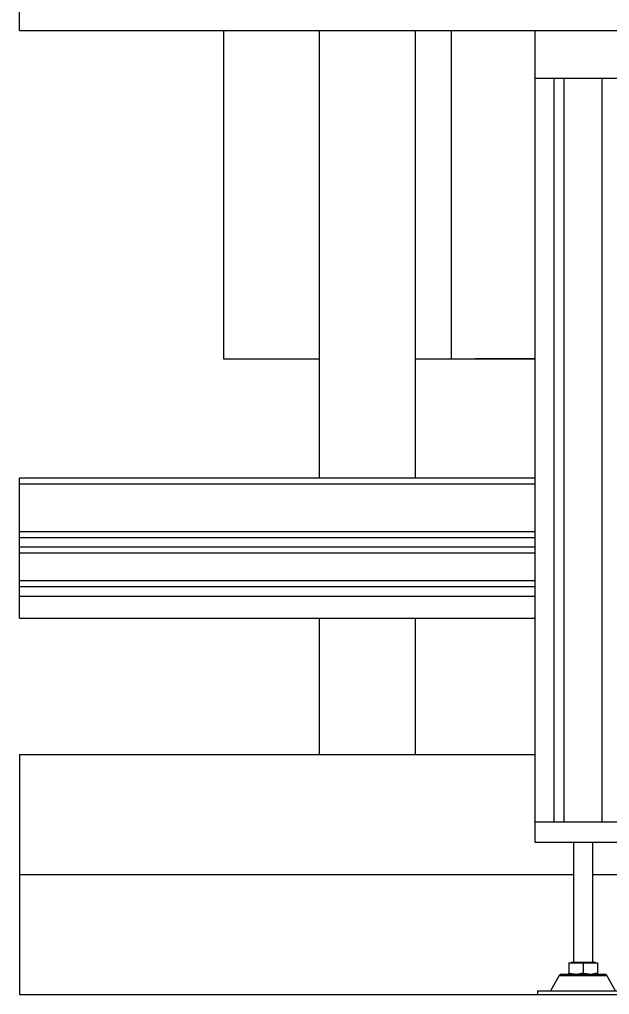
# Model space of a CAD drawing. Header units: millimetres. Extents: x 169 to 14583, y -399 to 10804.
# Drawn here: x 5301 to 5793, y 1076 to 1889 of the extents above; entities that cross this region are included whole.
import ezdxf

# ---------------------------------------------------------------- set-up
doc = ezdxf.new("R2010")
doc.units = ezdxf.units.MM
doc.header["$LTSCALE"] = 35
doc.layers.add('1', color=70, linetype='Continuous')
doc.styles.add('SLDTEXTSTYLE2', font='TXT', dxfattribs={"width": 0.7})
doc.dimstyles.new('SLDDIMSTYLE1', dxfattribs={"dimtxt": 105.988363, "dimasz": 26.25, "dimexe": 0, "dimexo": 0.0625, "dimgap": 26.497091, "dimtad": 0, "dimtih": 1, "dimtoh": 1, "dimdec": 0, "dimrnd": 1e-09, "dimzin": 12, "dimdsep": 46, "dimtxsty": 'SLDTEXTSTYLE2', "dimblk1": 'NONE', "dimblk2": 'NONE', "dimsah": 1, "dimcen": 0.09, "dimadec": 0, "dimazin": 3, "dimtfac": 1, "dimtdec": 3, "dimtofl": 0, "dimtmove": 0, "dimatfit": 3, "dimldrblk": 'NONE', "dimfxl": 0, "dimfrac": 2, "dimtolj": 1, "dimtzin": 12, "dimarcsym": 0})
doc.dimstyles.new('SLDDIMSTYLE2', dxfattribs={"dimtxt": 105.988363, "dimasz": 26.25, "dimexe": 0, "dimexo": 0.0625, "dimgap": 26.497091, "dimtad": 0, "dimtih": 1, "dimtoh": 1, "dimdec": 0, "dimrnd": 1e-09, "dimzin": 12, "dimdsep": 46, "dimtxsty": 'SLDTEXTSTYLE2', "dimblk1": 'NONE', "dimblk2": 'NONE', "dimsah": 1, "dimcen": 0.09, "dimadec": 0, "dimazin": 3, "dimtfac": 1, "dimtdec": 3, "dimtofl": 0, "dimtmove": 0, "dimatfit": 3, "dimldrblk": 'NONE', "dimfxl": 0, "dimfrac": 2, "dimtolj": 1, "dimtzin": 12, "dimarcsym": 0})

# ---------------------------------------------------------------- blocks, each defined once
blk = doc.blocks.new('_D_3')
at = {"layer": '1'}
blk.add_line((5976.06, 2137.96), (4712.39, 2137.96), dxfattribs=at)
at = {"layer": '1', "insert": (4429.09, 2195.6), "char_height": 92.604, "attachment_point": 1, "style": 'SLDTEXTSTYLE2'}
blk.add_mtext('1062', dxfattribs=at)
blk = doc.blocks.new('_None')
blk = doc.blocks.new('_D_4')
at = {"layer": '1'}
blk.add_line((5436.28, 2366.16), (4712.39, 2366.16), dxfattribs=at)
at = {"layer": '1', "insert": (4429.09, 2423.8), "char_height": 92.604, "attachment_point": 1, "style": 'SLDTEXTSTYLE2'}
blk.add_mtext('1290', dxfattribs=at)
blk = doc.blocks.new('_D_5')
at = {"layer": '1'}
blk.add_line((6466.28, 3276.16), (4712.39, 3276.16), dxfattribs=at)
at = {"layer": '1', "insert": (4429.09, 3333.8), "char_height": 92.604, "attachment_point": 1, "style": 'SLDTEXTSTYLE2'}
blk.add_mtext('2200', dxfattribs=at)

msp = doc.modelspace()

# ---------------------------------------------------------------- linework, layer by layer
at = {"color": 7, "linetype": 'Continuous', "lineweight": 18}
for p, q in [((5301.279, 1879.779), (5301.279, 1898.279)), ((5301.279, 1879.779), (5731.279, 1879.779)), ((5471.279, 1879.779), (5471.279, 1606.159)), ((5551.279, 1879.779), (5551.279, 1506.779)), ((5631.279, 1879.779), (5631.279, 1506.779)), ((5661.279, 1879.779), (5661.279, 1606.159)), ((5731.279, 1839.779), (5731.279, 1879.779)), ((5731.279, 1879.779), (5811.279, 1879.779)), ((5811.279, 1839.779), (5731.279, 1839.779)), ((5731.279, 1219.779), (5731.279, 1839.779)), ((5747.129, 1839.779), (5731.279, 1839.779)), ((5747.129, 1219.779), (5747.129, 1839.779)), ((5755.429, 1219.779), (5755.429, 1839.779)), ((5787.129, 1839.779), (5755.429, 1839.779)), ((5787.129, 1219.779), (5787.129, 1839.779)), ((5471.279, 1606.159), (5551.279, 1606.159)), ((5631.279, 1606.159), (5661.279, 1606.159)), ((5661.279, 1606.159), (5731.279, 1606.159)), ((5681.279, 1606.059), (5681.279, 1606.159)), ((5731.279, 1606.059), (5681.279, 1606.059)), ((5301.279, 1506.779), (5731.279, 1506.779)), ((5301.279, 1501.779), (5301.279, 1506.779)), ((5301.279, 1501.779), (5731.279, 1501.779)), ((5301.279, 1462.279), (5301.279, 1501.779)), ((5301.279, 1457.279), (5301.279, 1462.279)), ((5301.279, 1462.279), (5731.279, 1462.279)), ((5301.279, 1457.279), (5731.279, 1457.279)), ((5301.279, 1449.279), (5301.279, 1457.279)), ((5301.279, 1449.279), (5731.279, 1449.279)), ((5301.279, 1444.279), (5301.279, 1449.279)), ((5301.279, 1444.279), (5731.279, 1444.279)), ((5301.279, 1421.279), (5301.279, 1444.279)), ((5301.279, 1421.279), (5731.279, 1421.279)), ((5301.279, 1416.279), (5301.279, 1421.279)), ((5301.279, 1416.279), (5731.279, 1416.279)), ((5301.279, 1408.279), (5301.279, 1416.279)), ((5301.279, 1408.279), (5731.279, 1408.279)), ((5301.279, 1389.779), (5301.279, 1408.279)), ((5301.279, 1389.779), (5731.279, 1389.779)), ((5551.279, 1389.779), (5551.279, 1276.159)), ((5631.279, 1389.779), (5631.279, 1276.159)), ((5301.279, 1276.159), (5731.279, 1276.159)), ((5301.279, 1276.159), (5301.279, 1176.159)), ((5731.279, 1202.779), (5731.279, 1219.779)), ((5811.279, 1219.779), (5731.279, 1219.779)), ((5747.129, 1219.779), (5731.279, 1219.779)), ((5787.129, 1219.779), (5755.429, 1219.779)), ((5811.279, 1202.779), (5731.279, 1202.779)), ((5763.279, 1202.779), (5763.279, 1103.159)), ((5779.279, 1103.159), (5779.279, 1202.779)), ((5301.279, 1176.159), (5763.279, 1176.159)), ((5301.279, 1176.159), (5301.279, 1076.159)), ((5779.279, 1176.159), (6501.279, 1176.159)), ((5759.279, 1102.659), (5759.279, 1094.231)), ((5759.279, 1102.659), (5771.279, 1102.659)), ((5761.279, 1103.159), (5761.279, 1102.659)), ((5761.279, 1103.159), (5771.279, 1103.159)), ((5771.279, 1103.159), (5781.279, 1103.159)), ((5771.279, 1102.659), (5771.279, 1094.231)), ((5771.279, 1102.659), (5783.279, 1102.659)), ((5781.279, 1102.659), (5781.279, 1103.159)), ((5783.279, 1102.659), (5783.279, 1094.231)), ((5751.386, 1092.13), (5744.18, 1079.159)), ((5751.386, 1092.13), (5791.171, 1092.13)), ((5753.135, 1093.159), (5789.423, 1093.159)), ((5798.377, 1079.159), (5791.171, 1092.13)), ((5301.279, 1076.159), (5733.279, 1076.159)), ((5733.279, 1079.159), (5733.279, 1076.159)), ((5733.279, 1079.159), (5809.279, 1079.159)), ((5733.279, 1076.159), (5809.279, 1076.159))]:
    msp.add_line(p, q, dxfattribs=at)
for centre, start, end in [((5753.135, 1091.159), 90, 150.945396), ((5789.423, 1091.159), 29.054604, 90)]:
    msp.add_arc(centre, 2, start, end, dxfattribs=at)
for points, knots in [([(5759.279, 1094.231), (5760.253, 1093.931), (5762.22, 1093.327), (5764.253, 1093.215), (5765.279, 1093.159)], [0, 0, 0, 0, 0.49545796, 1, 1, 1, 1]), ([(5759.279, 1093.159), (5759.279, 1093.175), (5759.279, 1093.234), (5759.279, 1093.81), (5759.279, 1094.231)], [0, 0, 0, 0, 0.26863361, 1, 1, 1, 1]), ([(5765.279, 1093.159), (5765.421, 1093.16), (5766.498, 1093.17), (5768.529, 1093.404), (5770.356, 1093.953), (5771.279, 1094.231)], [0, 0, 0, 0, 0.0700986, 0.5307888, 1, 1, 1, 1]), ([(5771.279, 1094.231), (5772.253, 1093.931), (5774.22, 1093.327), (5776.253, 1093.215), (5777.279, 1093.159)], [0, 0, 0, 0, 0.495458, 1, 1, 1, 1]), ([(5777.279, 1093.159), (5777.421, 1093.16), (5778.498, 1093.17), (5780.529, 1093.404), (5782.356, 1093.953), (5783.279, 1094.231)], [0, 0, 0, 0, 0.0700986, 0.5307888, 1, 1, 1, 1]), ([(5783.279, 1094.231), (5783.279, 1093.81), (5783.279, 1093.234), (5783.279, 1093.175), (5783.279, 1093.159)], [0, 0, 0, 0, 0.73136639, 1, 1, 1, 1])]:
    msp.add_open_spline(points, degree=3, knots=knots, dxfattribs=at)

# ---------------------------------------------------------------- dimensions: what is measured, and where the dimension line sits
at = {"layer": '1'}
for feature_location, offset, dimstyle, picture, middle in [((6501.279, 3276.159), (-1788.886, 0), 'SLDDIMSTYLE2', '_D_5', (4570.743, 3276.159)), ((5471.279, 2366.159), (-758.886, 0), 'SLDDIMSTYLE1', '_D_4', (4570.743, 2366.159)), ((6011.057, 2137.959), (-1298.664, 0), 'SLDDIMSTYLE2', '_D_3', (4570.743, 2137.959))]:
    dim = msp.add_ordinate_dim(feature_location=feature_location, offset=offset, dtype=0, origin=(5301.279, 1076.159), dimstyle=dimstyle, dxfattribs=at)
    dim.commit()
    dim.dimension.update_dxf_attribs({"geometry": picture, "text_midpoint": middle})

doc.saveas('drawing.dxf')
